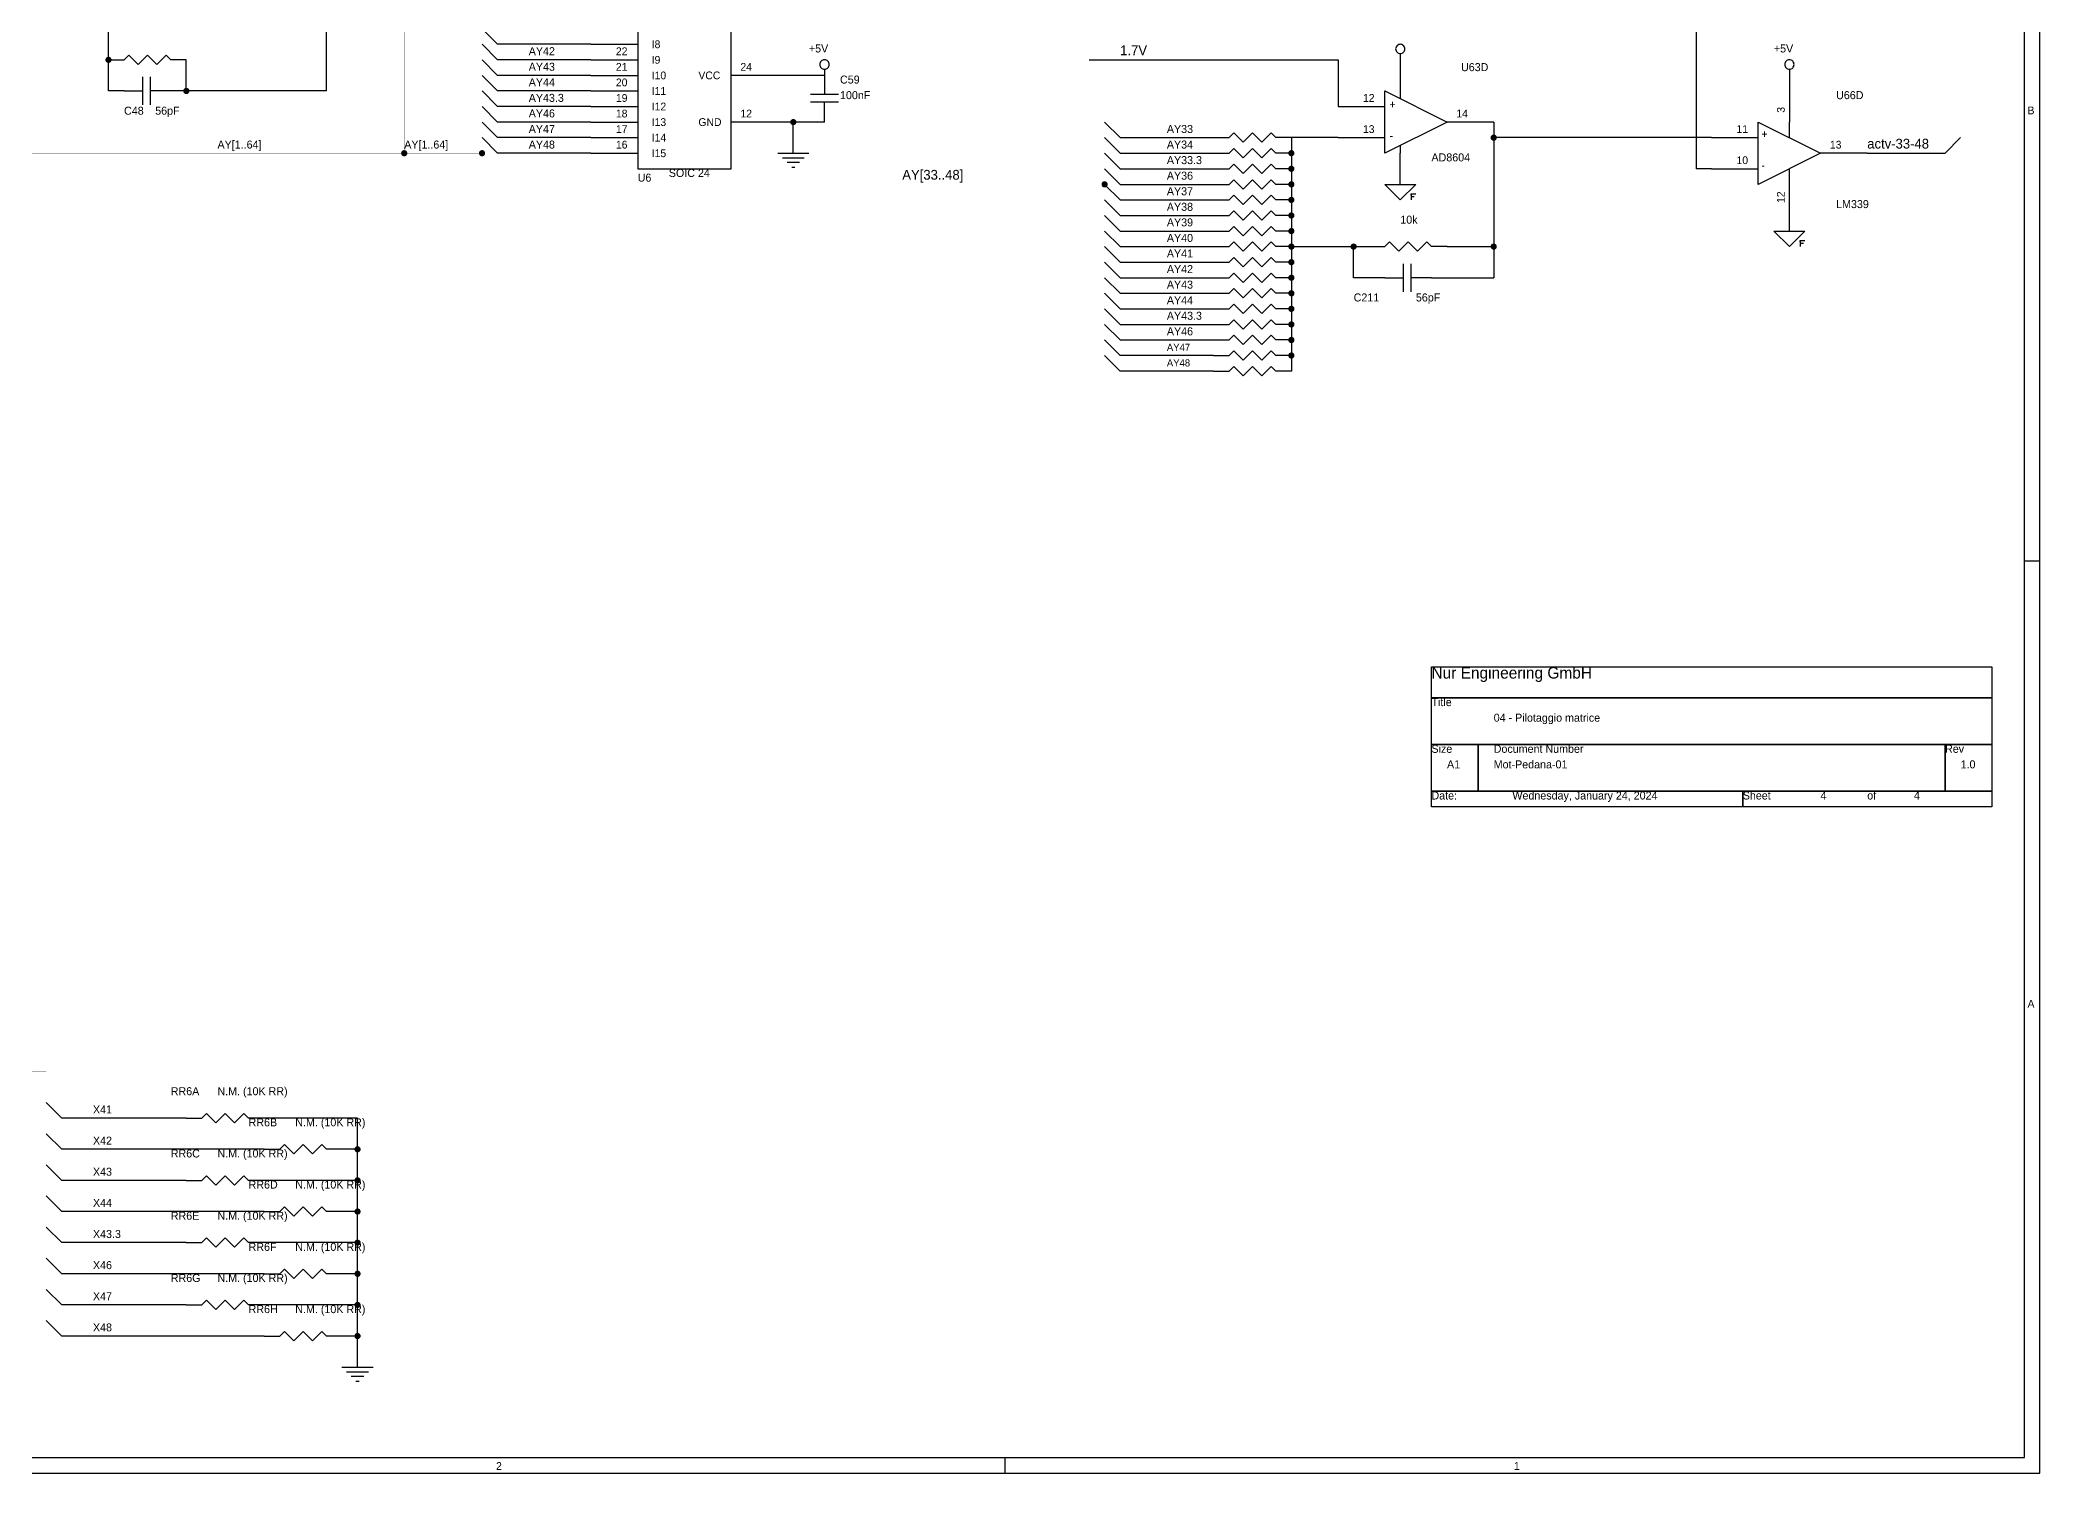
# Model space of a CAD drawing. Extents: x -3 to 838, y 3 to 596.
# Drawn here: x 512.1 to 838.5, y 2.5 to 236.4 of the extents above; entities that cross this region are included whole.
import ezdxf

# ---------------------------------------------------------------- set-up
doc = ezdxf.new("R2010")
doc.units = 0

msp = doc.modelspace()

# ---------------------------------------------------------------- linework, layer by layer
at = {"layer": 'PARTS'}
for p, q in [((601.98, 235.712), (609.6, 235.712)), ((523.24, 233.172), (525.78, 233.172)), ((535.94, 233.172), (533.4, 233.172)), ((601.98, 233.172), (609.6, 233.172)), ((601.98, 230.632), (609.6, 230.632)), ((632.46, 230.632), (624.84, 230.632)), ((640.08, 230.632), (640.08, 228.092)), ((797.56, 230.632), (797.56, 223.012)), ((525.78, 228.092), (528.32, 228.092)), ((533.4, 228.092), (530.86, 228.092)), ((601.98, 228.092), (609.6, 228.092)), ((601.98, 225.552), (609.6, 225.552)), ((640.08, 223.012), (640.08, 225.552)), ((723.9, 225.552), (731.52, 225.552)), ((601.98, 223.012), (609.6, 223.012)), ((632.46, 223.012), (624.84, 223.012)), ((749.3, 223.012), (741.68, 223.012)), ((601.98, 220.472), (609.6, 220.472)), ((703.58, 220.472), (706.12, 220.472)), ((716.28, 220.472), (713.74, 220.472)), ((723.9, 220.472), (731.52, 220.472)), ((784.86, 220.472), (792.48, 220.472)), ((601.98, 217.932), (609.6, 217.932)), ((703.58, 217.932), (706.12, 217.932)), ((716.28, 217.932), (713.74, 217.932)), ((810.26, 217.932), (802.64, 217.932)), ((703.58, 215.392), (706.12, 215.392)), ((703.58, 212.852), (706.12, 212.852)), ((716.28, 215.392), (713.74, 215.392)), ((716.28, 212.852), (713.74, 212.852)), ((784.86, 215.392), (792.48, 215.392)), ((797.56, 205.232), (797.56, 212.852)), ((703.58, 210.312), (706.12, 210.312)), ((716.28, 210.312), (713.74, 210.312)), ((703.58, 207.772), (706.12, 207.772)), ((716.28, 207.772), (713.74, 207.772)), ((703.58, 205.232), (706.12, 205.232)), ((703.58, 202.692), (706.12, 202.692)), ((716.28, 205.232), (713.74, 205.232)), ((716.28, 202.692), (713.74, 202.692)), ((728.98, 202.692), (731.52, 202.692)), ((741.68, 202.692), (739.14, 202.692)), ((703.58, 200.152), (706.12, 200.152)), ((716.28, 200.152), (713.74, 200.152)), ((703.58, 197.612), (706.12, 197.612)), ((716.28, 197.612), (713.74, 197.612)), ((731.52, 197.612), (734.06, 197.612)), ((739.14, 197.612), (736.6, 197.612)), ((703.58, 195.072), (706.12, 195.072)), ((716.28, 195.072), (713.74, 195.072)), ((703.58, 192.532), (706.12, 192.532)), ((703.58, 189.992), (706.12, 189.992)), ((716.28, 192.532), (713.74, 192.532)), ((716.28, 189.992), (713.74, 189.992)), ((703.58, 187.452), (706.12, 187.452)), ((716.28, 187.452), (713.74, 187.452)), ((703.58, 184.912), (706.12, 184.912)), ((716.28, 184.912), (713.74, 184.912)), ((703.58, 182.372), (706.12, 182.372)), ((716.28, 182.372), (713.74, 182.372)), ((535.94, 60.452), (538.48, 60.452)), ((548.64, 60.452), (546.1, 60.452)), ((548.64, 55.372), (551.18, 55.372)), ((561.34, 55.372), (558.8, 55.372)), ((535.94, 50.292), (538.48, 50.292)), ((548.64, 50.292), (546.1, 50.292)), ((548.64, 45.212), (551.18, 45.212)), ((561.34, 45.212), (558.8, 45.212)), ((535.94, 40.132), (538.48, 40.132)), ((548.64, 40.132), (546.1, 40.132)), ((548.64, 35.052), (551.18, 35.052)), ((561.34, 35.052), (558.8, 35.052)), ((535.94, 29.972), (538.48, 29.972)), ((548.64, 29.972), (546.1, 29.972)), ((548.64, 24.892), (551.18, 24.892)), ((561.34, 24.892), (558.8, 24.892))]:
    msp.add_line(p, q, dxfattribs=at)
msp.add_lwpolyline([(624.84, 258.572), (609.6, 258.572), (609.6, 215.392), (624.84, 215.392)], close=True, dxfattribs=at)
for points in [[(734.822, 234.95, 0.0985), (734.764, 235.2416, 0.0985), (734.5988, 235.4888, 0.0985), (734.3516, 235.654, 0.0985), (734.06, 235.712, 0.0985), (733.7684, 235.654, 0.0985), (733.5212, 235.4888, 0.0985), (733.356, 235.2416, 0.0985), (733.298, 234.95, 0.0985), (733.356, 234.6584, 0.0985), (733.5212, 234.4112, 0.0985), (733.7684, 234.246, 0.0985), (734.06, 234.188, 0.0985), (734.3516, 234.246, 0.0985), (734.5988, 234.4112, 0.0985), (734.764, 234.6584, 0.0985)], [(640.842, 232.41, 0.0985), (640.784, 232.7016, 0.0985), (640.6188, 232.9488, 0.0985), (640.3716, 233.114, 0.0985), (640.08, 233.172, 0.0985), (639.7884, 233.114, 0.0985), (639.5412, 232.9488, 0.0985), (639.376, 232.7016, 0.0985), (639.318, 232.41, 0.0985), (639.376, 232.1184, 0.0985), (639.5412, 231.8712, 0.0985), (639.7884, 231.706, 0.0985), (640.08, 231.648, 0.0985), (640.3716, 231.706, 0.0985), (640.6188, 231.8712, 0.0985), (640.784, 232.1184, 0.0985)], [(798.322, 232.41, 0.0985), (798.264, 232.7016, 0.0985), (798.0988, 232.9488, 0.0985), (797.8516, 233.114, 0.0985), (797.56, 233.172, 0.0985), (797.2684, 233.114, 0.0985), (797.0212, 232.9488, 0.0985), (796.856, 232.7016, 0.0985), (796.798, 232.41, 0.0985), (796.856, 232.1184, 0.0985), (797.0212, 231.8712, 0.0985), (797.2684, 231.706, 0.0985), (797.56, 231.648, 0.0985), (797.8516, 231.706, 0.0985), (798.0988, 231.8712, 0.0985), (798.264, 232.1184, 0.0985)]]:
    msp.add_lwpolyline(points, format="xyb", close=True, dxfattribs=at)
for points in [[(525.78, 233.172), (526.542, 233.934)], [(526.542, 233.934), (528.066, 232.41)], [(528.066, 232.41), (529.59, 233.934)], [(529.59, 233.934), (531.114, 232.41)], [(531.114, 232.41), (532.638, 233.934)], [(532.638, 233.934), (533.4, 233.172)], [(734.06, 234.188), (734.06, 233.172)], [(528.828, 225.806), (528.828, 230.378)], [(530.098, 225.806), (530.098, 230.378)], [(640.08, 231.648), (640.08, 230.632)], [(797.56, 231.648), (797.56, 230.632)], [(528.32, 228.092), (528.828, 228.092)], [(530.86, 228.092), (530.098, 228.092)], [(637.794, 227.584), (642.366, 227.584)], [(637.794, 226.314), (642.366, 226.314)], [(640.08, 228.092), (640.08, 227.584)], [(640.08, 225.552), (640.08, 226.314)], [(731.52, 228.092), (741.68, 223.012)], [(731.52, 217.932), (731.52, 228.092)], [(734.06, 228.092), (734.06, 226.822)], [(741.68, 223.012), (731.52, 217.932)], [(792.48, 223.012), (802.64, 217.932)], [(792.48, 212.852), (792.48, 223.012)], [(797.56, 220.472), (797.56, 223.012)], [(706.12, 220.472), (706.882, 221.234)], [(706.12, 217.932), (706.882, 218.694)], [(706.882, 221.234), (708.406, 219.71)], [(706.882, 218.694), (708.406, 217.17)], [(708.406, 219.71), (709.93, 221.234)], [(708.406, 217.17), (709.93, 218.694)], [(709.93, 221.234), (711.454, 219.71)], [(709.93, 218.694), (711.454, 217.17)], [(711.454, 219.71), (712.978, 221.234)], [(711.454, 217.17), (712.978, 218.694)], [(712.978, 221.234), (713.74, 220.472)], [(712.978, 218.694), (713.74, 217.932)], [(734.06, 219.202), (734.06, 217.932)], [(632.46, 217.932), (637.54, 217.932)], [(633.222, 217.17), (636.778, 217.17)], [(636.016, 216.408), (633.984, 216.408)], [(634.746, 215.646), (635.254, 215.646)], [(706.12, 215.392), (706.882, 216.154)], [(706.882, 216.154), (708.406, 214.63)], [(708.406, 214.63), (709.93, 216.154)], [(709.93, 216.154), (711.454, 214.63)], [(711.454, 214.63), (712.978, 216.154)], [(712.978, 216.154), (713.74, 215.392)], [(802.64, 217.932), (792.48, 212.852)], [(706.12, 212.852), (706.882, 213.614)], [(706.882, 213.614), (708.406, 212.09)], [(708.406, 212.09), (709.93, 213.614)], [(709.93, 213.614), (711.454, 212.09)], [(711.454, 212.09), (712.978, 213.614)], [(712.978, 213.614), (713.74, 212.852)], [(731.52, 212.852), (736.6, 212.852)], [(734.06, 210.312), (731.52, 212.852)], [(736.6, 212.852), (734.06, 210.312)], [(797.56, 212.852), (797.56, 215.392)], [(706.12, 210.312), (706.882, 211.074)], [(706.882, 211.074), (708.406, 209.55)], [(708.406, 209.55), (709.93, 211.074)], [(709.93, 211.074), (711.454, 209.55)], [(711.454, 209.55), (712.978, 211.074)], [(712.978, 211.074), (713.74, 210.312)], [(735.838, 211.328), (736.6, 211.328)], [(735.838, 211.074), (735.838, 211.328)], [(735.838, 211.328), (735.838, 210.312)], [(736.346, 210.82), (735.838, 210.82)], [(706.12, 207.772), (706.882, 208.534)], [(706.12, 205.232), (706.882, 205.994)], [(706.882, 208.534), (708.406, 207.01)], [(706.882, 205.994), (708.406, 204.47)], [(708.406, 207.01), (709.93, 208.534)], [(708.406, 204.47), (709.93, 205.994)], [(709.93, 208.534), (711.454, 207.01)], [(709.93, 205.994), (711.454, 204.47)], [(711.454, 207.01), (712.978, 208.534)], [(711.454, 204.47), (712.978, 205.994)], [(712.978, 208.534), (713.74, 207.772)], [(712.978, 205.994), (713.74, 205.232)], [(706.12, 202.692), (706.882, 203.454)], [(706.882, 203.454), (708.406, 201.93)], [(708.406, 201.93), (709.93, 203.454)], [(709.93, 203.454), (711.454, 201.93)], [(711.454, 201.93), (712.978, 203.454)], [(712.978, 203.454), (713.74, 202.692)], [(731.52, 202.692), (732.282, 203.454)], [(732.282, 203.454), (733.806, 201.93)], [(733.806, 201.93), (735.33, 203.454)], [(735.33, 203.454), (736.854, 201.93)], [(736.854, 201.93), (738.378, 203.454)], [(738.378, 203.454), (739.14, 202.692)], [(795.02, 205.232), (800.1, 205.232)], [(797.56, 202.692), (795.02, 205.232)], [(800.1, 205.232), (797.56, 202.692)], [(799.338, 203.708), (800.1, 203.708)], [(799.338, 203.454), (799.338, 203.708)], [(799.338, 203.708), (799.338, 202.692)], [(799.846, 203.2), (799.338, 203.2)], [(706.12, 200.152), (706.882, 200.914)], [(706.882, 200.914), (708.406, 199.39)], [(708.406, 199.39), (709.93, 200.914)], [(709.93, 200.914), (711.454, 199.39)], [(711.454, 199.39), (712.978, 200.914)], [(712.978, 200.914), (713.74, 200.152)], [(734.568, 195.326), (734.568, 199.898)], [(735.838, 195.326), (735.838, 199.898)], [(706.12, 197.612), (706.882, 198.374)], [(706.882, 198.374), (708.406, 196.85)], [(708.406, 196.85), (709.93, 198.374)], [(709.93, 198.374), (711.454, 196.85)], [(711.454, 196.85), (712.978, 198.374)], [(712.978, 198.374), (713.74, 197.612)], [(734.06, 197.612), (734.568, 197.612)], [(736.6, 197.612), (735.838, 197.612)], [(706.12, 195.072), (706.882, 195.834)], [(706.12, 192.532), (706.882, 193.294)], [(706.882, 195.834), (708.406, 194.31)], [(706.882, 193.294), (708.406, 191.77)], [(708.406, 194.31), (709.93, 195.834)], [(708.406, 191.77), (709.93, 193.294)], [(709.93, 195.834), (711.454, 194.31)], [(709.93, 193.294), (711.454, 191.77)], [(711.454, 194.31), (712.978, 195.834)], [(711.454, 191.77), (712.978, 193.294)], [(712.978, 195.834), (713.74, 195.072)], [(712.978, 193.294), (713.74, 192.532)], [(706.12, 189.992), (706.882, 190.754)], [(706.882, 190.754), (708.406, 189.23)], [(708.406, 189.23), (709.93, 190.754)], [(709.93, 190.754), (711.454, 189.23)], [(711.454, 189.23), (712.978, 190.754)], [(712.978, 190.754), (713.74, 189.992)], [(706.12, 187.452), (706.882, 188.214)], [(706.882, 188.214), (708.406, 186.69)], [(708.406, 186.69), (709.93, 188.214)], [(709.93, 188.214), (711.454, 186.69)], [(711.454, 186.69), (712.978, 188.214)], [(712.978, 188.214), (713.74, 187.452)], [(706.12, 184.912), (706.882, 185.674)], [(706.12, 182.372), (706.882, 183.134)], [(706.882, 185.674), (708.406, 184.15)], [(706.882, 183.134), (708.406, 181.61)], [(708.406, 184.15), (709.93, 185.674)], [(708.406, 181.61), (709.93, 183.134)], [(709.93, 185.674), (711.454, 184.15)], [(709.93, 183.134), (711.454, 181.61)], [(711.454, 184.15), (712.978, 185.674)], [(711.454, 181.61), (712.978, 183.134)], [(712.978, 185.674), (713.74, 184.912)], [(712.978, 183.134), (713.74, 182.372)], [(538.48, 60.452), (539.242, 61.214)], [(539.242, 61.214), (540.766, 59.69)], [(540.766, 59.69), (542.29, 61.214)], [(542.29, 61.214), (543.814, 59.69)], [(543.814, 59.69), (545.338, 61.214)], [(545.338, 61.214), (546.1, 60.452)], [(551.18, 55.372), (551.942, 56.134)], [(551.942, 56.134), (553.466, 54.61)], [(553.466, 54.61), (554.99, 56.134)], [(554.99, 56.134), (556.514, 54.61)], [(556.514, 54.61), (558.038, 56.134)], [(558.038, 56.134), (558.8, 55.372)], [(538.48, 50.292), (539.242, 51.054)], [(539.242, 51.054), (540.766, 49.53)], [(540.766, 49.53), (542.29, 51.054)], [(542.29, 51.054), (543.814, 49.53)], [(543.814, 49.53), (545.338, 51.054)], [(545.338, 51.054), (546.1, 50.292)], [(551.18, 45.212), (551.942, 45.974)], [(551.942, 45.974), (553.466, 44.45)], [(553.466, 44.45), (554.99, 45.974)], [(554.99, 45.974), (556.514, 44.45)], [(556.514, 44.45), (558.038, 45.974)], [(558.038, 45.974), (558.8, 45.212)], [(538.48, 40.132), (539.242, 40.894)], [(539.242, 40.894), (540.766, 39.37)], [(540.766, 39.37), (542.29, 40.894)], [(542.29, 40.894), (543.814, 39.37)], [(543.814, 39.37), (545.338, 40.894)], [(545.338, 40.894), (546.1, 40.132)], [(551.18, 35.052), (551.942, 35.814)], [(551.942, 35.814), (553.466, 34.29)], [(553.466, 34.29), (554.99, 35.814)], [(554.99, 35.814), (556.514, 34.29)], [(556.514, 34.29), (558.038, 35.814)], [(558.038, 35.814), (558.8, 35.052)], [(538.48, 29.972), (539.242, 30.734)], [(539.242, 30.734), (540.766, 29.21)], [(540.766, 29.21), (542.29, 30.734)], [(542.29, 30.734), (543.814, 29.21)], [(543.814, 29.21), (545.338, 30.734)], [(545.338, 30.734), (546.1, 29.972)], [(551.18, 24.892), (551.942, 25.654)], [(551.942, 25.654), (553.466, 24.13)], [(553.466, 24.13), (554.99, 25.654)], [(554.99, 25.654), (556.514, 24.13)], [(556.514, 24.13), (558.038, 25.654)], [(558.038, 25.654), (558.8, 24.892)], [(561.34, 19.812), (566.42, 19.812)], [(562.102, 19.05), (565.658, 19.05)], [(564.896, 18.288), (562.864, 18.288)], [(563.626, 17.526), (564.134, 17.526)]]:
    msp.add_lwpolyline(points, dxfattribs=at)
at = {"layer": 'TITLE'}
for points in [[(-2.54, 2.54), (838.454, 2.54), (838.454, 596.392), (-2.54, 596.392)], [(0, 5.08), (835.914, 5.08), (835.914, 593.852), (0, 593.852)], [(739.14, 134.112), (830.58, 134.112), (830.58, 129.032), (739.14, 129.032)], [(739.14, 129.032), (830.58, 129.032), (830.58, 121.412), (739.14, 121.412)], [(739.14, 121.412), (746.76, 121.412), (746.76, 113.792), (739.14, 113.792)], [(746.76, 121.412), (822.96, 121.412), (822.96, 113.792), (746.76, 113.792)], [(822.96, 121.412), (830.58, 121.412), (830.58, 113.792), (822.96, 113.792)], [(739.14, 113.792), (789.94, 113.792), (789.94, 111.252), (739.14, 111.252)], [(789.94, 113.792), (830.58, 113.792), (830.58, 111.252), (789.94, 111.252)]]:
    msp.add_lwpolyline(points, close=True, dxfattribs=at)
for points in [[(835.914, 151.384), (838.454, 151.384)], [(669.544, 5.08), (669.544, 2.54)]]:
    msp.add_lwpolyline(points, dxfattribs=at)
at = {"layer": 'WIRE', "const_width": 0.02}
for points in [[(825.5, 289.052), (825.5, 220.472)], [(571.5, 217.932), (571.5, 243.332)], [(584.2, 235.712), (584.2, 238.252)], [(584.2, 233.172), (584.2, 235.712)], [(584.2, 230.632), (584.2, 233.172)], [(584.2, 228.092), (584.2, 230.632)], [(584.2, 225.552), (584.2, 228.092)], [(584.2, 223.012), (584.2, 225.552)], [(584.2, 220.472), (584.2, 223.012)], [(685.8, 223.012), (685.8, 220.472)], [(584.2, 217.932), (584.2, 220.472)], [(685.8, 220.472), (685.8, 217.932)], [(571.5, 217.932), (510.54, 217.932)], [(584.2, 217.932), (571.5, 217.932)], [(584.2, 217.932), (584.2, 212.852)], [(685.8, 217.932), (685.8, 215.392)], [(584.2, 212.852), (685.8, 212.852)], [(685.8, 215.392), (685.8, 212.852)], [(685.8, 212.852), (685.8, 210.312)], [(685.8, 210.312), (685.8, 207.772)], [(685.8, 207.772), (685.8, 205.232)], [(685.8, 205.232), (685.8, 202.692)], [(685.8, 202.692), (685.8, 200.152)], [(685.8, 200.152), (685.8, 197.612)], [(685.8, 197.612), (685.8, 195.072)], [(685.8, 195.072), (685.8, 192.532)], [(685.8, 192.532), (685.8, 189.992)], [(685.8, 189.992), (685.8, 187.452)], [(685.8, 187.452), (685.8, 184.912)], [(685.8, 184.912), (685.8, 182.372)], [(513.08, 68.072), (449.58, 68.072)], [(513.08, 62.992), (513.08, 68.072)], [(513.08, 57.912), (513.08, 62.992)], [(513.08, 52.832), (513.08, 57.912)], [(513.08, 47.752), (513.08, 52.832)], [(513.08, 42.672), (513.08, 47.752)], [(513.08, 37.592), (513.08, 42.672)], [(513.08, 32.512), (513.08, 37.592)], [(513.08, 27.432), (513.08, 32.512)]]:
    msp.add_lwpolyline(points, dxfattribs=at)
at = {"layer": 'WIRE'}
for points in [[(782.32, 283.972), (782.32, 215.392)], [(558.8, 228.092), (558.8, 245.872)], [(523.24, 233.172), (523.24, 243.332)], [(586.74, 235.712), (584.2, 238.252)], [(586.74, 233.172), (584.2, 235.712)], [(601.98, 235.712), (586.74, 235.712)], [(523.24, 228.092), (523.24, 233.172)], [(535.94, 228.092), (535.94, 233.172)], [(586.74, 230.632), (584.2, 233.172)], [(601.98, 233.172), (586.74, 233.172)], [(683.26, 233.172), (723.9, 233.172)], [(723.9, 233.172), (723.9, 225.552)], [(734.06, 233.172), (734.06, 228.092)], [(586.74, 228.092), (584.2, 230.632)], [(601.98, 230.632), (586.74, 230.632)], [(640.08, 230.632), (632.46, 230.632)], [(525.78, 228.092), (523.24, 228.092)], [(535.94, 228.092), (533.4, 228.092)], [(558.8, 228.092), (535.94, 228.092)], [(586.74, 225.552), (584.2, 228.092)], [(586.74, 223.012), (584.2, 225.552)], [(601.98, 228.092), (586.74, 228.092)], [(601.98, 225.552), (586.74, 225.552)], [(586.74, 220.472), (584.2, 223.012)], [(601.98, 223.012), (586.74, 223.012)], [(635, 223.012), (632.46, 223.012)], [(635, 217.932), (635, 223.012)], [(640.08, 223.012), (635, 223.012)], [(685.8, 223.012), (688.34, 220.472)], [(685.8, 223.012), (688.34, 220.472)], [(685.8, 223.012), (688.34, 220.472)], [(749.3, 223.012), (749.3, 220.472)], [(586.74, 217.932), (584.2, 220.472)], [(601.98, 220.472), (586.74, 220.472)], [(685.8, 220.472), (688.34, 217.932)], [(685.8, 220.472), (688.34, 217.932)], [(685.8, 220.472), (688.34, 217.932)], [(688.34, 220.472), (703.58, 220.472)], [(723.9, 220.472), (716.28, 220.472)], [(716.28, 220.472), (716.28, 217.932)], [(784.86, 220.472), (749.3, 220.472)], [(749.3, 220.472), (749.3, 202.692)], [(825.5, 220.472), (822.96, 217.932)], [(601.98, 217.932), (586.74, 217.932)], [(685.8, 217.932), (688.34, 215.392)], [(685.8, 217.932), (688.34, 215.392)], [(685.8, 217.932), (688.34, 215.392)], [(688.34, 217.932), (703.58, 217.932)], [(716.28, 217.932), (716.28, 215.392)], [(734.06, 212.852), (734.06, 217.932)], [(810.26, 217.932), (822.96, 217.932)], [(685.8, 215.392), (688.34, 212.852)], [(685.8, 215.392), (688.34, 212.852)], [(685.8, 215.392), (688.34, 212.852)], [(685.8, 212.852), (688.34, 210.312)], [(685.8, 212.852), (688.34, 210.312)], [(685.8, 212.852), (688.34, 210.312)], [(688.34, 215.392), (703.58, 215.392)], [(688.34, 212.852), (703.58, 212.852)], [(716.28, 215.392), (716.28, 212.852)], [(716.28, 212.852), (716.28, 210.312)], [(784.86, 215.392), (782.32, 215.392)], [(685.8, 210.312), (688.34, 207.772)], [(685.8, 210.312), (688.34, 207.772)], [(685.8, 210.312), (688.34, 207.772)], [(688.34, 210.312), (703.58, 210.312)], [(716.28, 210.312), (716.28, 207.772)], [(685.8, 207.772), (688.34, 205.232)], [(685.8, 207.772), (688.34, 205.232)], [(685.8, 207.772), (688.34, 205.232)], [(688.34, 207.772), (703.58, 207.772)], [(716.28, 207.772), (716.28, 205.232)], [(685.8, 205.232), (688.34, 202.692)], [(685.8, 205.232), (688.34, 202.692)], [(685.8, 205.232), (688.34, 202.692)], [(685.8, 202.692), (688.34, 200.152)], [(685.8, 202.692), (688.34, 200.152)], [(685.8, 202.692), (688.34, 200.152)], [(688.34, 205.232), (703.58, 205.232)], [(688.34, 202.692), (703.58, 202.692)], [(716.28, 205.232), (716.28, 202.692)], [(716.28, 202.692), (716.28, 200.152)], [(716.28, 202.692), (726.44, 202.692)], [(726.44, 197.612), (726.44, 202.692)], [(726.44, 202.692), (728.98, 202.692)], [(741.68, 202.692), (749.3, 202.692)], [(749.3, 202.692), (749.3, 197.612)], [(685.8, 200.152), (688.34, 197.612)], [(685.8, 200.152), (688.34, 197.612)], [(685.8, 200.152), (688.34, 197.612)], [(688.34, 200.152), (703.58, 200.152)], [(716.28, 200.152), (716.28, 197.612)], [(685.8, 197.612), (688.34, 195.072)], [(685.8, 197.612), (688.34, 195.072)], [(685.8, 197.612), (688.34, 195.072)], [(688.34, 197.612), (703.58, 197.612)], [(716.28, 197.612), (716.28, 195.072)], [(731.52, 197.612), (726.44, 197.612)], [(739.14, 197.612), (749.3, 197.612)], [(685.8, 195.072), (688.34, 192.532)], [(685.8, 195.072), (688.34, 192.532)], [(685.8, 195.072), (688.34, 192.532)], [(688.34, 195.072), (703.58, 195.072)], [(716.28, 195.072), (716.28, 192.532)], [(685.8, 192.532), (688.34, 189.992)], [(685.8, 192.532), (688.34, 189.992)], [(685.8, 192.532), (688.34, 189.992)], [(685.8, 189.992), (688.34, 187.452)], [(685.8, 189.992), (688.34, 187.452)], [(685.8, 189.992), (688.34, 187.452)], [(688.34, 192.532), (703.58, 192.532)], [(688.34, 189.992), (703.58, 189.992)], [(716.28, 192.532), (716.28, 189.992)], [(716.28, 189.992), (716.28, 187.452)], [(685.8, 187.452), (688.34, 184.912)], [(685.8, 187.452), (688.34, 184.912)], [(688.34, 187.452), (703.58, 187.452)], [(716.28, 187.452), (716.28, 184.912)], [(685.8, 184.912), (688.34, 182.372)], [(703.58, 184.912), (688.34, 184.912)], [(716.28, 184.912), (716.28, 182.372)], [(703.58, 182.372), (688.34, 182.372)], [(515.62, 60.452), (513.08, 62.992)], [(535.94, 60.452), (515.62, 60.452)], [(563.88, 60.452), (548.64, 60.452)], [(563.88, 55.372), (563.88, 60.452)], [(515.62, 55.372), (513.08, 57.912)], [(515.62, 50.292), (513.08, 52.832)], [(548.64, 55.372), (515.62, 55.372)], [(563.88, 55.372), (561.34, 55.372)], [(563.88, 50.292), (563.88, 55.372)], [(535.94, 50.292), (515.62, 50.292)], [(563.88, 50.292), (548.64, 50.292)], [(563.88, 45.212), (563.88, 50.292)], [(515.62, 45.212), (513.08, 47.752)], [(515.62, 40.132), (513.08, 42.672)], [(548.64, 45.212), (515.62, 45.212)], [(563.88, 45.212), (561.34, 45.212)], [(563.88, 40.132), (563.88, 45.212)], [(535.94, 40.132), (515.62, 40.132)], [(563.88, 40.132), (548.64, 40.132)], [(563.88, 35.052), (563.88, 40.132)], [(515.62, 35.052), (513.08, 37.592)], [(548.64, 35.052), (515.62, 35.052)], [(563.88, 35.052), (561.34, 35.052)], [(563.88, 29.972), (563.88, 35.052)], [(515.62, 29.972), (513.08, 32.512)], [(535.94, 29.972), (515.62, 29.972)], [(563.88, 29.972), (548.64, 29.972)], [(563.88, 24.892), (563.88, 29.972)], [(515.62, 24.892), (513.08, 27.432)], [(548.64, 24.892), (515.62, 24.892)], [(563.88, 24.892), (561.34, 24.892)], [(563.88, 19.812), (563.88, 24.892)]]:
    msp.add_lwpolyline(points, dxfattribs=at)
at = {"layer": 'WIRE', "const_width": 0.508}
for points in [[(522.986, 233.172, 1), (523.494, 233.172, 1)], [(535.686, 228.092, 1), (536.194, 228.092, 1)], [(634.746, 223.012, 1), (635.254, 223.012, 1)], [(749.046, 220.472, 1), (749.554, 220.472, 1)], [(571.246, 217.932, 1), (571.754, 217.932, 1)], [(583.946, 217.932, 1), (584.454, 217.932, 1)], [(716.026, 217.932, 1), (716.534, 217.932, 1)], [(716.026, 215.392, 1), (716.534, 215.392, 1)], [(685.546, 212.852, 1), (686.054, 212.852, 1)], [(716.026, 212.852, 1), (716.534, 212.852, 1)], [(716.026, 210.312, 1), (716.534, 210.312, 1)], [(716.026, 207.772, 1), (716.534, 207.772, 1)], [(716.026, 205.232, 1), (716.534, 205.232, 1)], [(716.026, 202.692, 1), (716.534, 202.692, 1)], [(726.186, 202.692, 1), (726.694, 202.692, 1)], [(749.046, 202.692, 1), (749.554, 202.692, 1)], [(716.026, 200.152, 1), (716.534, 200.152, 1)], [(716.026, 197.612, 1), (716.534, 197.612, 1)], [(716.026, 195.072, 1), (716.534, 195.072, 1)], [(716.026, 192.532, 1), (716.534, 192.532, 1)], [(716.026, 189.992, 1), (716.534, 189.992, 1)], [(716.026, 187.452, 1), (716.534, 187.452, 1)], [(716.026, 184.912, 1), (716.534, 184.912, 1)], [(563.626, 55.372, 1), (564.134, 55.372, 1)], [(563.626, 50.292, 1), (564.134, 50.292, 1)], [(563.626, 45.212, 1), (564.134, 45.212, 1)], [(563.626, 40.132, 1), (564.134, 40.132, 1)], [(563.626, 35.052, 1), (564.134, 35.052, 1)], [(563.626, 29.972, 1), (564.134, 29.972, 1)], [(563.626, 24.892, 1), (564.134, 24.892, 1)]]:
    msp.add_lwpolyline(points, format="xyb", close=True, dxfattribs=at)

# ---------------------------------------------------------------- texts
at = {"layer": 'COMMENTS'}
msp.add_text('SOIC 24', height=1.3057, dxfattribs=at).set_placement((614.68, 214.0563))
at = {"layer": 'PARTS'}
for s, p in [('22', (606.044, 233.934)), ('I8', (611.886, 235.077)), ('21', (606.044, 231.394)), ('I9', (611.886, 232.537)), ('24', (626.364, 231.394)), ('20', (606.044, 228.854)), ('I10', (611.886, 229.997)), ('I11', (611.886, 227.457)), ('VCC', (619.506, 229.997)), ('19', (606.044, 226.314)), ('I12', (611.886, 224.917)), ('12', (727.964, 226.314)), ('18', (606.044, 223.774)), ('17', (606.044, 221.234)), ('I13', (611.886, 222.377)), ('GND', (619.506, 222.377)), ('12', (626.364, 223.774)), ('13', (727.964, 221.234)), ('14', (743.204, 223.774)), ('11', (788.924, 221.234)), ('16', (606.044, 218.694)), ('I14', (611.886, 219.837)), ('13', (804.164, 218.694)), ('I15', (611.886, 217.297)), ('10', (788.924, 216.154))]:
    msp.add_text(s, height=1.27, dxfattribs=at).set_placement(p)
for s, p in [('3', (796.798, 224.536)), ('12', (796.798, 209.804))]:
    msp.add_text(s, height=1.27, rotation=90, dxfattribs=at).set_placement(p)
at = {"layer": 'PARTTEXT'}
for s, p in [('+5V', (637.54, 234.3763)), ('+5V', (795.02, 234.3763)), ('U63D', (743.966, 231.3283)), ('C59', (642.62, 229.2963)), ('C48', (525.78, 224.2163)), ('56pF', (530.86, 224.2163)), ('100nF', (642.62, 226.7563)), ('+', (732.282, 225.2323)), ('U66D', (805.18, 226.7563)), ('-', (732.282, 220.1523)), ('+', (792.988, 220.4063)), ('AD8604', (739.14, 216.5963)), ('-', (792.988, 215.3263)), ('U6', (609.6, 213.2943)), ('LM339', (805.18, 208.9763)), ('10k', (734.06, 206.4363)), ('C211', (726.44, 193.7363)), ('56pF', (736.6, 193.7363)), ('Title', (739.14, 127.6963)), ('Size', (739.14, 120.0763)), ('Document Number', (749.3, 120.0763)), ('Rev', (822.96, 120.0763)), ('Date:', (739.14, 112.4563)), ('Sheet', (789.94, 112.4563)), ('of', (810.26, 112.4563)), ('RR6A', (533.4, 64.1963)), ('N.M. (10K RR)', (541.02, 64.1963)), ('RR6B', (546.1, 59.1163)), ('N.M. (10K RR)', (553.72, 59.1163)), ('RR6C', (533.4, 54.0363)), ('N.M. (10K RR)', (541.02, 54.0363)), ('RR6D', (546.1, 48.9563)), ('N.M. (10K RR)', (553.72, 48.9563)), ('RR6E', (533.4, 43.8763)), ('N.M. (10K RR)', (541.02, 43.8763)), ('RR6F', (546.1, 38.7963)), ('N.M. (10K RR)', (553.72, 38.7963)), ('RR6G', (533.4, 33.7163)), ('N.M. (10K RR)', (541.02, 33.7163)), ('RR6H', (546.1, 28.6363)), ('N.M. (10K RR)', (553.72, 28.6363))]:
    msp.add_text(s, height=1.3057, dxfattribs=at).set_placement(p)
at = {"layer": 'TITLE'}
for s, height, p in [('B', 1.27, (836.422, 224.282)), ('Nur Engineering GmbH ', 1.8851, (739.14, 132.1969)), ('04 - Pilotaggio matrice', 1.3057, (749.3, 125.1563)), ('A1', 1.3057, (741.68, 117.5363)), ('Mot-Pedana-01', 1.3057, (749.3, 117.5363)), ('1.0', 1.3057, (825.5, 117.5363)), ('Wednesday, January 24, 2024', 1.3057, (752.348, 112.4563)), ('4', 1.3057, (802.64, 112.4563)), ('4', 1.3057, (817.88, 112.4563)), ('A', 1.27, (836.422, 78.486)), ('2', 1.27, (586.486, 3.048)), ('1', 1.27, (752.602, 3.048))]:
    msp.add_text(s, height=height, dxfattribs=at).set_placement(p)
at = {"layer": 'WIRETEXT'}
for s, height, p in [('AY42', 1.3057, (591.82, 233.934)), ('1.7V', 1.5955, (688.34, 233.934)), ('AY43', 1.3057, (591.82, 231.394)), ('AY44', 1.3057, (591.82, 228.854)), ('AY43.3', 1.3057, (591.82, 226.314)), ('AY46', 1.3057, (591.82, 223.774)), ('AY47', 1.3057, (591.82, 221.234)), ('AY33', 1.3057, (695.96, 221.234)), ('AY[1..64]', 1.3057, (541.02, 218.694)), ('AY[1..64]', 1.3057, (571.5, 218.694)), ('AY48', 1.3057, (591.82, 218.694)), ('AY34', 1.3057, (695.96, 218.694)), ('actv-33-48', 1.5955, (810.26, 218.694)), ('AY33.3', 1.3057, (695.96, 216.154)), ('AY[33..48]', 1.5955, (652.78, 213.614)), ('AY36', 1.3057, (695.96, 213.614)), ('AY37', 1.3057, (695.96, 211.074)), ('AY38', 1.3057, (695.96, 208.534)), ('AY39', 1.3057, (695.96, 205.994)), ('AY40', 1.3057, (695.96, 203.454)), ('AY41', 1.3057, (695.96, 200.914)), ('AY42', 1.3057, (695.96, 198.374)), ('AY43', 1.3057, (695.96, 195.834)), ('AY44', 1.3057, (695.96, 193.294)), ('AY43.3', 1.3057, (695.96, 190.754)), ('AY46', 1.3057, (695.96, 188.214)), ('AY47', 1.1607, (695.96, 185.674)), ('AY48', 1.1607, (695.96, 183.134)), ('X41', 1.3057, (520.7, 61.214)), ('X42', 1.3057, (520.7, 56.134)), ('X43', 1.3057, (520.7, 51.054)), ('X44', 1.3057, (520.7, 45.974)), ('X43.3', 1.3057, (520.7, 40.894)), ('X46', 1.3057, (520.7, 35.814)), ('X47', 1.3057, (520.7, 30.734)), ('X48', 1.3057, (520.7, 25.654))]:
    msp.add_text(s, height=height, dxfattribs=at).set_placement(p)

doc.saveas('drawing.dxf')
